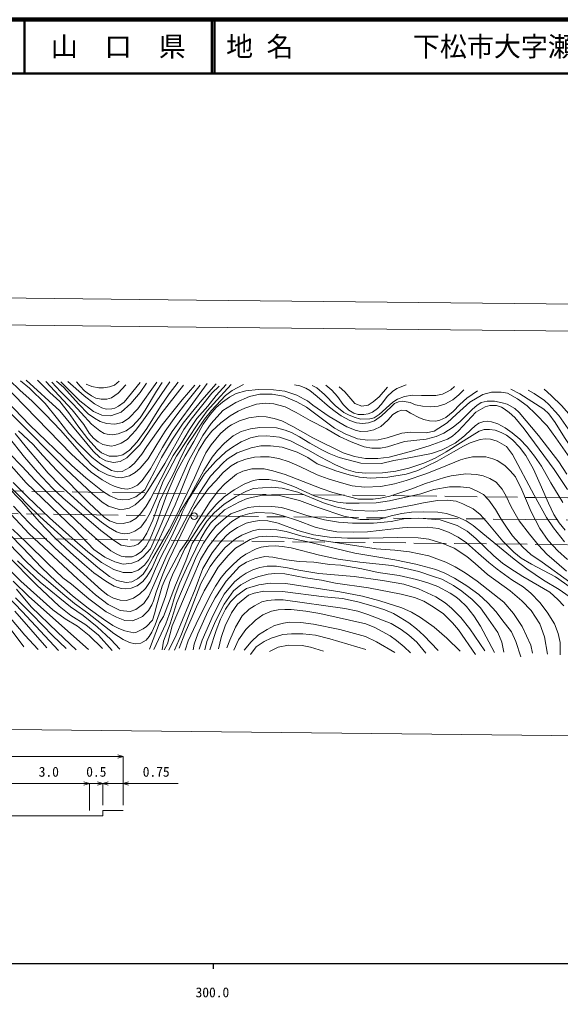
# Model space of a CAD drawing. Units: millimetres, scale not verified, with parts at other scales. Extents: x 40000 to 680000, y 20000 to 380000.
# Drawn here: x 332093 to 432361, y 198715 to 380000 of the extents above; entities that cross this region are included whole.
import ezdxf
from ezdxf.enums import TextEntityAlignment as Align

# ---------------------------------------------------------------- set-up
doc = ezdxf.new("R2010")
doc.units = ezdxf.units.MM
doc.header["$LTSCALE"] = 1000
doc.linetypes.add('CHAIN', pattern=[18.5, 12, -1.5, 3.5, -1.5])
doc.linetypes.add('DASHED', pattern=[7.5, 6, -1.5])
for name, color, linetype, lineweight in [('M-BGD', 7, 'Continuous', 13), ('M-BMK', 2, 'CHAIN', 13), ('M-BMK-SRVR', 3, 'Continuous', 13), ('M-STR-HTXT', 7, 'Continuous', 13), ('M-TTL', 2, 'Continuous', 140), ('M-TTL-BAND', 7, 'Continuous', 25), ('M-TTL-LINE', 7, 'Continuous', 50)]:
    doc.layers.add(name, color=color, linetype=linetype, lineweight=lineweight)
doc.layers.add('M-TTL-TXT', color=7, linetype='Continuous')
doc.styles.add('ＭＳ ゴシック', font='')
doc.styles.get('ＭＳ ゴシック').set_extended_font_data('MS Gothic')

msp = doc.modelspace()

# ---------------------------------------------------------------- linework, layer by layer
at = {"layer": 'M-BGD'}
for points in [[(323886, 313243), (326135, 310565), (328296, 308768), (330675, 306812), (340727, 296645), (345586, 292052), (347430, 290551), (348556, 289798), (350530, 289150), (351456, 289207), (352391, 289426), (353501, 290057), (355018, 291391), (355857, 292631), (359002, 297689), (362562, 303973), (363910, 305939), (367749, 310750), (369081, 312033)], [(325637, 313133), (328326, 310666), (333932, 304872), (341771, 297314), (344359, 295055), (347460, 292572), (348806, 291702), (350267, 291088), (351237, 290941), (352370, 291003), (353645, 291508), (355291, 292819), (356146, 294334), (357140, 296359), (358378, 298815), (360437, 302236), (362442, 305163), (363935, 307038), (365868, 309450), (368548, 312459)], [(328197, 313242), (330991, 310481), (341727, 299433), (345348, 296067), (347380, 294695), (348801, 293895), (349608, 293523), (351017, 293061), (352125, 292972), (352951, 293178), (353942, 293707), (354804, 294575), (356340, 296718), (358585, 300655), (360410, 303630), (362147, 306089), (363732, 308207), (366884, 312559)], [(330005, 302704), (333021, 298896), (335420, 296110), (338208, 293143), (340146, 291345), (347146, 285257), (349708, 283354), (350949, 282581), (352428, 282328), (353365, 282452), (354098, 282762), (354984, 283657), (355702, 284798), (356821, 287166), (358054, 290628), (359380, 293499), (360610, 295764), (362200, 299163), (363250, 301248), (364506, 303114), (366352, 305923), (367649, 307518), (370274, 310336), (371499, 311255), (373632, 312349)], [(330234, 313145), (332165, 311282), (334424, 309231), (336865, 306829), (339741, 303836), (343546, 299428), (345442, 297463), (346819, 296403), (348394, 295590), (349908, 295150), (351012, 295047), (352460, 295434), (353513, 296034), (354450, 296822), (355904, 298586), (357515, 301207), (359111, 303704), (361065, 306504), (362844, 308844), (365582, 312247)], [(331285, 303275), (333368, 300643), (335779, 297842), (337410, 295894), (339637, 293613), (342144, 291306), (345703, 288102), (347282, 286801), (348582, 285907), (350051, 285042), (350798, 284775), (351565, 284652), (352531, 284761), (353456, 285158), (354555, 285920), (355576, 287228), (356324, 288549), (357465, 291239), (358713, 294413), (359820, 296458), (361193, 299066), (365278, 305267), (366858, 307446), (368016, 308766), (371334, 312358)], [(331915, 303749), (334642, 301197), (336429, 299162), (339000, 296415), (344930, 290398), (347768, 287734), (348771, 287097), (349982, 286664), (351302, 286562), (352572, 286855), (353628, 287474), (354535, 288341), (355562, 289804), (356336, 291159), (357135, 292579), (358267, 294821), (359443, 297061), (360540, 299166), (361988, 301279), (363625, 304010), (364951, 306041), (366971, 308342), (368523, 310295), (370381, 312357)], [(332250, 313024), (333927, 311689), (336824, 308803), (339143, 306003), (341225, 303277), (342935, 301419), (345527, 298826), (347182, 297588), (349110, 296385), (350239, 296158), (351087, 296233), (352465, 296931), (353416, 297759), (354747, 299411), (355661, 300870), (358541, 304857), (362255, 309522), (364577, 312196)], [(333342, 313158), (339586, 307449), (345719, 299976), (347004, 298834), (348117, 298203), (349477, 297873), (350714, 298051), (351964, 298752), (354360, 301131), (356132, 303699), (358280, 306875), (362515, 312243)], [(335395, 313158), (337720, 310834), (339566, 309197), (341162, 307167), (342884, 304685), (344730, 302249), (346468, 300356), (347258, 299666), (348709, 299038), (350206, 299038), (351245, 299317), (352494, 300185), (353894, 301721), (355670, 304190), (358237, 308245), (359821, 310601), (361509, 312768)], [(336991, 312896), (341828, 307653), (343981, 304935), (345014, 303349), (345777, 302426), (346644, 301727), (347547, 301223), (349050, 300929), (349749, 301006), (350919, 301454), (352051, 302167), (353668, 303853), (355060, 305818), (356643, 307984), (359959, 312812)], [(338083, 312788), (339703, 311048), (342009, 308712), (343523, 307062), (345455, 304980), (346945, 303775), (347798, 303279), (348354, 303148), (349309, 303002), (350403, 303187), (351864, 303775), (353011, 304641), (354423, 306190), (355353, 307569), (357457, 311082), (358553, 312715)], [(338934, 312934), (340302, 311800), (343039, 308761), (344822, 306916), (345971, 306080), (347022, 305480), (348212, 305087), (349754, 304972), (351191, 305316), (352372, 306120), (354022, 307851), (357529, 312752)], [(339769, 312862), (343237, 309291), (345823, 307324), (347343, 306646), (349004, 306564), (350959, 307242), (352713, 308820), (354456, 310843), (355614, 312573)], [(341073, 312914), (344083, 310254), (345991, 308784), (347351, 308045), (348130, 307801), (349185, 307814), (349726, 307966), (350436, 308316), (351485, 309061), (354451, 312695)], [(342675, 312814), (343344, 312008), (344145, 311186), (344623, 310799), (345456, 310234), (346247, 309820), (347233, 309604), (348254, 309645), (349109, 309897), (350348, 310725), (351806, 312290)], [(344434, 312407), (345494, 311998), (346780, 311703), (347673, 311726), (348770, 311892), (349724, 312218), (350533, 312959)], [(383039, 312264), (384034, 312077), (385167, 311661), (385884, 311229), (387294, 310113), (389563, 308123), (390590, 307316), (391738, 306525), (393295, 305654), (394546, 305244), (395644, 305141), (396760, 305238), (397886, 305621), (399177, 306534), (400976, 308233), (401611, 308838), (402363, 309160), (403003, 309268), (404530, 309008), (405514, 308561), (406759, 308307), (408364, 308205), (409666, 308312), (410955, 308702), (412389, 309525), (413546, 310437), (414450, 311340)], [(386367, 312161), (387226, 311754), (388630, 310495), (390605, 308451), (392190, 307184), (393045, 306696), (394110, 306264), (395276, 305938), (397052, 305950), (397841, 306163), (398751, 306753), (401303, 309043), (402181, 309623), (403436, 310106), (404871, 310376), (406596, 310288), (409268, 310307), (410521, 310570), (411217, 310896), (412042, 311354), (412745, 312000)], [(388876, 312196), (389965, 311301), (391006, 310122), (392075, 308637), (393129, 307575), (394047, 307039), (394881, 306789), (395895, 306761), (396743, 306886), (397551, 307214), (398455, 307887), (399219, 308672), (400269, 310125), (401230, 311057), (402015, 311585), (403738, 312279)], [(391352, 311937), (392376, 310962), (394221, 308813), (395525, 308352), (396692, 308538), (397668, 309101), (398746, 310069), (400323, 311861)], [(328750, 299295), (333296, 294121), (342424, 285395), (345873, 281747), (347885, 280347), (349725, 279478), (351298, 279059), (352935, 279239), (354064, 279634), (355035, 280402), (356366, 281903), (357810, 285097), (360844, 292179), (363480, 298251), (366050, 302864), (367613, 305118), (369778, 307497), (372165, 309031), (374708, 310095), (376624, 310535), (378938, 310578), (381000, 310194), (383512, 309144), (385258, 308165), (390496, 304234), (392465, 303179), (394750, 302257), (396667, 302044), (398561, 302057), (400221, 302455), (402961, 303334), (404580, 303505), (407439, 303412), (408974, 303717), (411387, 305236), (413079, 306870), (415576, 309057), (417988, 310520), (419566, 310912), (421400, 310932), (422525, 310713), (424407, 309669), (426183, 308373), (427746, 306911), (429879, 304658), (431511, 302479), (434985, 297521)], [(330161, 299629), (332578, 297138), (334896, 294596), (338470, 291062), (343888, 285888), (347076, 283057), (349036, 281513), (350000, 280924), (350937, 280521), (351659, 280424), (352972, 280417), (353728, 280687), (354700, 281360), (355569, 282362), (356311, 283714), (357474, 286586), (359186, 291482), (359833, 293031), (361202, 296180), (362774, 299072), (364376, 301795), (366145, 304970), (367423, 306780), (368513, 308061), (369692, 309095), (371018, 310025), (372271, 310666), (374018, 311152), (376349, 311424), (379195, 311327), (381240, 311087), (383465, 310388), (384856, 309618), (385469, 309312), (386487, 308528), (389490, 306440), (392775, 304509), (394516, 303788), (395333, 303654), (396667, 303704), (397795, 303938), (399046, 304530), (400390, 305749), (401307, 306801), (402208, 307334), (402975, 307579), (403754, 307520), (404549, 307059), (406211, 306140), (407008, 305830), (408066, 305579), (409290, 305544), (410021, 305748), (411145, 306246), (412449, 307316), (413741, 308665), (415003, 309814), (416997, 311186)], [(423154, 311457), (424839, 310630), (429263, 307798), (430221, 306913), (431370, 305271), (433100, 302509), (435046, 299670), (437980, 295159), (440873, 290014), (442804, 287152), (444299, 285235), (445236, 284086), (447730, 281622), (450293, 279419), (453695, 276576), (455433, 275022), (456838, 273687), (458731, 271552), (460032, 269621), (460954, 268081), (461476, 267000), (462036, 265142), (462294, 263116), (462272, 261740)], [(426361, 311324), (427500, 310691), (429377, 309356), (430185, 308622), (431337, 307390), (432036, 306582), (433778, 304149)], [(429332, 311503), (430616, 310327), (432610, 308361), (433868, 306941), (434427, 306219), (435434, 304822), (436577, 303050), (437459, 301404), (439679, 297796), (444608, 289873), (446832, 286501), (448824, 284074), (451563, 281082), (455461, 277474), (457828, 275344), (459666, 273643), (460976, 272324), (462278, 270806), (463669, 268829), (464885, 266759), (465702, 264851), (466296, 263219), (466557, 261986)], [(330220, 293522), (332203, 291532), (333467, 290206), (335848, 287896), (341118, 283135), (346627, 278419), (348744, 276775), (350154, 276035), (351845, 275627), (352927, 275784), (353946, 276339), (354983, 277182), (355759, 278286), (356785, 280223), (359853, 285412), (361091, 287826), (364503, 295043), (365648, 297600), (366629, 299648), (367610, 301171), (369358, 303243), (370686, 304421), (371388, 304853), (372869, 305615), (374587, 306136), (376370, 306387), (377782, 306335), (379307, 306057), (380718, 305599), (382761, 304543), (386486, 302465), (392095, 299667), (394189, 299026), (396230, 298655), (398485, 298646), (400598, 298891), (404583, 299897), (408012, 301003), (411427, 302226), (412372, 302794), (413493, 303735), (416670, 307193), (418421, 308206), (419246, 308455), (420513, 308437), (421426, 308161), (421948, 307849), (422880, 307175), (423912, 306227), (425637, 304130), (431200, 296571), (433640, 292866)], [(330894, 294204), (333577, 291514), (337665, 287636), (341818, 283878), (344758, 281348), (347283, 279376), (349597, 278060), (351314, 277478), (352903, 277515), (354059, 277916), (355225, 278862), (355973, 279851), (357576, 282884), (360937, 290024), (362029, 292736), (363700, 296918), (365257, 300086), (366554, 302209), (367715, 303689), (369408, 305222), (371109, 306542), (372620, 307394), (373847, 307985), (375992, 308673), (377654, 308894), (379237, 308746), (381307, 308221), (383385, 307148), (385972, 305692), (388979, 304117), (391418, 302706), (393545, 301694), (395982, 300773), (397394, 300513), (398992, 300550), (400306, 300801), (403427, 301793), (407480, 302208), (409304, 302725), (410716, 303310), (412474, 304426), (413777, 305489), (416062, 307792), (416839, 308459), (417661, 309011), (418787, 309267), (420130, 309245), (421584, 308975), (422497, 308705), (423891, 307905), (424721, 307137), (428273, 302891), (432042, 298008), (433543, 295702)], [(329803, 293434), (332433, 290702), (335738, 286971), (338654, 283926), (341516, 281204), (344104, 278944), (345872, 277425), (348064, 275858), (349628, 274962), (350957, 274522), (351735, 274471), (352808, 274598), (353865, 275020), (354950, 275825), (355686, 276771), (356615, 278250), (357716, 280789), (360139, 285223), (361851, 288754), (363566, 291539), (366241, 296381), (367775, 298889), (368778, 300110), (370057, 301478), (371708, 302847), (373156, 303615), (374931, 304127), (376637, 304372), (379715, 304316), (381328, 303864), (382498, 303466), (383961, 302671), (385883, 301456), (388122, 300209), (389461, 299538), (391318, 298817), (395372, 297775), (399186, 297724), (401466, 298248), (403628, 298609), (408466, 299549), (410459, 300251), (412847, 301465), (414576, 302852), (415825, 304031), (416533, 304692), (417247, 305193), (418172, 305490), (418750, 305544), (419591, 305416), (420735, 305025), (422125, 304308), (423437, 303407), (424813, 302190), (426179, 300786), (427536, 299064), (428831, 297177), (430597, 294140), (432807, 290440)], [(331000, 289811), (333749, 286835), (338680, 282028), (347264, 274222), (348440, 273318), (349495, 272729), (350733, 272344), (351929, 272321), (353232, 272765), (354396, 273521), (355460, 274498), (356297, 275851), (357317, 278175), (358385, 280557), (360150, 283828), (361865, 287544), (362241, 288604), (363510, 291181), (366353, 295780), (368432, 298090), (370330, 299863), (371569, 300722), (373152, 301704), (374931, 302462), (376305, 302773), (377932, 302829), (380277, 302588), (382317, 301882), (385513, 300262), (387837, 298961), (390639, 297429), (392655, 296600), (394348, 296103), (396214, 295917), (399394, 295979), (401835, 296288), (404246, 296809), (407056, 297751), (409148, 298676), (411183, 299854), (415986, 302915), (417266, 303683), (418233, 303995), (419216, 304003), (420284, 303854), (421393, 303472), (422383, 302958), (423459, 302092), (424787, 300734), (425956, 299183), (427346, 296661), (428611, 293890), (430145, 290370), (431123, 288230), (432155, 286682), (433254, 285362)], [(327070, 291881), (333873, 284671), (342819, 276300), (346187, 273352), (348524, 271576), (350764, 270420), (352578, 270237), (353655, 270651), (355152, 271734), (356065, 273084), (359444, 280845), (365411, 292120), (367503, 295355), (369769, 297742), (370597, 298520), (372433, 299679), (375033, 300603), (376826, 301000), (378631, 300957), (380801, 300731), (383552, 299795), (385548, 298798), (387269, 297659), (390718, 296370), (393219, 295598), (395102, 295179), (397152, 294996), (400387, 295168), (403779, 295715), (405910, 296394), (409517, 298121), (412545, 299833), (414366, 300927), (415626, 301523), (417502, 302157), (418433, 302264), (419395, 302197), (420631, 301845), (422331, 300836), (423466, 299390), (427490, 291841), (429787, 287714), (431061, 285787), (433098, 283164)], [(330778, 285551), (333397, 283032), (337326, 279147), (340132, 276483), (341720, 275318), (344919, 272590), (348153, 270206), (350080, 269220), (351598, 268602), (352983, 268546), (353840, 268813), (354882, 269355), (355985, 270478), (356617, 271524), (356919, 272240), (357441, 273817), (358678, 277161), (359849, 279983), (363503, 287579), (364466, 289341), (367091, 293039), (368461, 294479), (369819, 296049), (371339, 297277), (372483, 297925), (374027, 298500), (375634, 298885), (376756, 298925), (378386, 298912), (380161, 298630), (382063, 298039), (384069, 297144), (387265, 295602), (389272, 294872), (391776, 294087), (393734, 293562), (396038, 293291), (399086, 293450), (401594, 293935), (403778, 294546), (407420, 295775), (410353, 296967), (413826, 298364), (414713, 298600), (416064, 298934), (418500, 298934), (419838, 298593), (420643, 298277), (422052, 297340), (423037, 296349), (424022, 295210), (425188, 292835), (426917, 288735), (428534, 285630), (430089, 283413), (431864, 281520), (433649, 279873)], [(327710, 287109), (332706, 282053), (336155, 278436), (338877, 275820), (341886, 273188), (344793, 270907), (347639, 268819), (349379, 267689), (350504, 267093), (351605, 266670), (353255, 266283), (353790, 266439), (354995, 267019), (355598, 267492), (356736, 268654), (357117, 269836), (357549, 271498), (358503, 274964), (359070, 276254), (361818, 281411), (363204, 283425), (364936, 286690), (366384, 289011), (367422, 290677), (368965, 292674), (370149, 293954), (372293, 295712), (373466, 296250), (375142, 296727), (377438, 296683), (379020, 296351), (381343, 295645), (383580, 294821), (388000, 293057), (390193, 292344), (394937, 291116), (397672, 291065), (399013, 291270), (400726, 291638), (404832, 293005), (407326, 293977), (410872, 295118), (412125, 295405), (414832, 295782), (416820, 295646), (418011, 295383), (419301, 294934), (420445, 294213), (421586, 292918), (422323, 291656), (423252, 289691), (424732, 287096), (426600, 284573), (428276, 282539), (429857, 280913), (433509, 277747)], [(325390, 287718), (333307, 279542), (335556, 277435), (337887, 275466), (340145, 273518), (342300, 271760), (344681, 270044), (349575, 266209), (351301, 265055), (352484, 264499), (353542, 264252), (354555, 264383), (355546, 264963), (356118, 265620), (356591, 266417), (357225, 267769), (359118, 273023), (359978, 275802), (360462, 277068), (361429, 279087), (362760, 281947), (364102, 284042), (365454, 286124), (367053, 288350), (368529, 290070), (370052, 291516), (371870, 292815), (373723, 293856), (375411, 294536), (376473, 294742), (378279, 294749), (380321, 294388), (382912, 293456), (386711, 291729), (388754, 291063), (391050, 290544), (392647, 290346), (395049, 290338), (398189, 290409), (400652, 290748), (406465, 292101), (408914, 292907), (411784, 293402), (413834, 293402), (415548, 293186), (417027, 292536), (418103, 291923), (419071, 290889), (420310, 289170), (421392, 287379), (422339, 285923), (423502, 284265), (425383, 282188), (426860, 280840), (428970, 279384), (434117, 275712)], [(356190, 263278), (358029, 268135), (358753, 269361), (361015, 275157), (362921, 279646), (364078, 282890), (366805, 287001), (368185, 288557), (370040, 290173), (372269, 291578), (374136, 292594), (375473, 293068), (378814, 293338), (380758, 293104), (383680, 292358), (388418, 290386), (390727, 289640), (392962, 289158), (394360, 288997), (397794, 288880), (399900, 289048), (404916, 289945), (406968, 290425), (409551, 290821), (411431, 290880), (413005, 290717), (414291, 290247), (416177, 289270), (417475, 288219), (418602, 287000), (421665, 283271), (423705, 281283), (425108, 280180), (427023, 279041), (431469, 276702), (434187, 274780)], [(356973, 263237), (359229, 267957), (360160, 270556), (360924, 273319), (361811, 275573), (363064, 278280), (363837, 279962), (365726, 283816), (366567, 285299), (367488, 286669), (370081, 289136), (372846, 290578), (374291, 291203), (377109, 291859), (380026, 291827), (381763, 291403), (384012, 290825), (387420, 289519), (392211, 287944), (395260, 287330), (396847, 287317), (398857, 287407), (401003, 287971), (402933, 288411), (404756, 288681), (406921, 288744), (409606, 288672), (411224, 288428), (413342, 287746), (414906, 287063), (416172, 286202), (417950, 284738), (423754, 279995), (426147, 278155), (429200, 276049), (432098, 274314), (433970, 273032)], [(358543, 263178), (358775, 264766), (360000, 267968), (361258, 271928), (364879, 280523), (366194, 282955), (367342, 284686), (368495, 286104), (370244, 287607), (371262, 288379), (374481, 289521), (376588, 289803), (378872, 289699), (380645, 289522), (382726, 288944), (385376, 288061), (388598, 287252), (391230, 286801), (393818, 286642), (397692, 286634), (400975, 286961), (403312, 287412), (406083, 287542), (410036, 287271), (412106, 286586), (413199, 286191), (415073, 285143), (416673, 283826), (420020, 280569), (421650, 279240), (422951, 278286), (425377, 276735), (430369, 273817), (431865, 272500), (432978, 271339)], [(358914, 263131), (359546, 264273), (360390, 267610), (362680, 273008), (364216, 276541), (365643, 279880), (367048, 282261), (368768, 284455), (370174, 285862), (371416, 286968), (373060, 287940), (374769, 288422), (376108, 288617), (378999, 288473), (380931, 288010), (383592, 287117), (386918, 285910), (388923, 285378), (390904, 285055), (393941, 284961), (396579, 285023), (403057, 285763), (404060, 285866), (407665, 285903), (409753, 285668), (411611, 284987), (413388, 284045), (414948, 282990), (417149, 280987), (419064, 279362), (420602, 278095), (423352, 276150), (425445, 274828), (426873, 273687), (428513, 271949), (429916, 270142), (431269, 267950), (431966, 266164), (432327, 264487), (432327, 262242)], [(359755, 263120), (361124, 265857), (364643, 274389), (366090, 278238), (367771, 281163), (369258, 283033), (370316, 284238), (371071, 284921), (372484, 285866), (374120, 286656), (375370, 286971), (376649, 287124), (378141, 287088), (380058, 286620), (383687, 285263), (386580, 284500), (389538, 284053), (392889, 283832), (396879, 283832), (402105, 283990), (405969, 283940), (407948, 283662), (410555, 282892), (412672, 281998), (415029, 280458), (416582, 279190), (418819, 277144), (423022, 274101), (425212, 272230), (426936, 270457), (428522, 267960), (429399, 265589), (429976, 262334)], [(360823, 263122), (362087, 266045), (365709, 275429), (367448, 278600), (368606, 280227), (370215, 282099), (372127, 283705), (373282, 284443), (375251, 285217), (376647, 285508), (378609, 285493), (379789, 285379), (381504, 285078), (384246, 284271), (387843, 283499), (398190, 281864), (401637, 281658), (404375, 281330), (407951, 280588), (411113, 279411), (412849, 278553), (414690, 277406), (416935, 275911), (421885, 271988), (423663, 269889), (425263, 267488), (426855, 264032), (427191, 262524)], [(361665, 263458), (362716, 266157), (363920, 268827), (364869, 271157), (366337, 274065), (368921, 278466), (370795, 280652), (372150, 282032), (374848, 283603), (376378, 284110), (377859, 284231), (379985, 284081), (382825, 283730), (385268, 283258), (394233, 281098), (401666, 279831), (405562, 279039), (409244, 278020), (410915, 277357), (412701, 276435), (414994, 275006), (417259, 273393), (418913, 271866), (420457, 270230), (421499, 268780), (423292, 266480), (424070, 264711), (425009, 261854)], [(362779, 263104), (363330, 264795), (364836, 267974), (367384, 273131), (368415, 274951), (369489, 276550), (370470, 277763), (371723, 279028), (373054, 280215), (374057, 280916), (375945, 281868), (376876, 282208), (378217, 282397), (379559, 282414), (380745, 282331), (382427, 282047), (387722, 280705), (391139, 279959), (395201, 279403), (401125, 278773), (403673, 278264), (406115, 277702), (408841, 276764), (410353, 276243), (412510, 275099), (414058, 274052), (415988, 272457), (417518, 270926), (419055, 268866), (420772, 266339), (421507, 264590), (421895, 262727)], [(329894, 280594), (335142, 275270), (339433, 271264), (341589, 269533), (344379, 267817), (346731, 265885), (349275, 263021)], [(331708, 279680), (335927, 275677), (341558, 271134), (343871, 269503), (346507, 267392), (349018, 265066), (350663, 263288)], [(364294, 263182), (364469, 264191), (365149, 266094), (366979, 270263), (368344, 272821), (369504, 274565), (370390, 275881), (372881, 278595), (374136, 279389), (375729, 280051), (377560, 280468), (379046, 280361), (381559, 279827), (383905, 279538), (386675, 279378), (389631, 278982), (391641, 278854), (395557, 278192), (398587, 277517), (402439, 276949), (405693, 276200), (407800, 275587), (409647, 274881), (411890, 273651), (412948, 272987), (413632, 272433), (414972, 271199), (416312, 269434), (417516, 267539), (420155, 262685)], [(329634, 278636), (332354, 275859), (338237, 270548), (340555, 268878), (342822, 267516), (345008, 265798), (347466, 263382)], [(365408, 263283), (365945, 264937), (368007, 269591), (369308, 272108), (370050, 273498), (370586, 274167), (372031, 275823), (373161, 276772), (374092, 277380), (375354, 278004), (376652, 278422), (377993, 278649), (379733, 278642), (381774, 278348), (383849, 277937), (387598, 277336), (394126, 276757), (399345, 276023), (403326, 275310), (406037, 274472), (409265, 272959), (411002, 271857), (412145, 270890), (413914, 269141), (415535, 267063), (418328, 262981)], [(330911, 275909), (333787, 273048), (344866, 263214)], [(366445, 263182), (366819, 264676), (368396, 268456), (370028, 271646), (371735, 274070), (373130, 275193), (375000, 276255), (376433, 276767), (378171, 277186), (379408, 277308), (381261, 277257), (385096, 276500), (388040, 276071), (390652, 275498), (396761, 274661), (402831, 273501), (405297, 272888), (407027, 272169), (408776, 271109), (410706, 269824), (412376, 268140), (413460, 266891), (416603, 262319)], [(325031, 275307), (333073, 265903), (335570, 263211)], [(328591, 274382), (332561, 270277), (339298, 263046)], [(331504, 274404), (334240, 271125), (339098, 266425), (342559, 263187)], [(367338, 263128), (368566, 266713), (369315, 268869), (370245, 270723), (371191, 272073), (372381, 273218), (374172, 274552), (376421, 275225), (378569, 275530), (381431, 275441), (391455, 273939), (395690, 273124), (398874, 272224), (402984, 270913), (404740, 270120), (406416, 269120), (408922, 267328), (411284, 265349), (413799, 262915)], [(368943, 263317), (369492, 265457), (370225, 267603), (371366, 270025), (372479, 271639), (374543, 273321), (375564, 273642), (377393, 274030), (380855, 273963), (388575, 272957), (391988, 272657), (394782, 272054), (397659, 271271), (399787, 270543), (401383, 269915), (402676, 269176), (404275, 268141), (405705, 267047), (407056, 265818), (409672, 263033)], [(331346, 272776), (334439, 269713), (338251, 265771), (340707, 263428)], [(370533, 263548), (371057, 264966), (372138, 267350), (373384, 269463), (374634, 270716), (375621, 271337), (376991, 272025), (378077, 272314), (379421, 272428), (380955, 272405), (392412, 270832), (394783, 270315), (396659, 269730), (400952, 268019), (402838, 266918), (404235, 265863), (405756, 264570), (407435, 262521)], [(331206, 270308), (337122, 263498)], [(371829, 263125), (372664, 265009), (374010, 266919), (375824, 268633), (377163, 269663), (378785, 270299), (380030, 270557), (381255, 270623), (382470, 270631), (385178, 270319), (387777, 269921), (396286, 267999), (397960, 267291), (400792, 265730), (401995, 264905), (403406, 263727), (404566, 262594)], [(328457, 269600), (332905, 263725)], [(373709, 263089), (375022, 264641), (376412, 265910), (378003, 266936), (379356, 267646), (381051, 268098), (382171, 268255), (384237, 268214), (386611, 267892), (391446, 266896), (396233, 265607), (398290, 264664), (401683, 262673)], [(374887, 262306), (375965, 263709), (377444, 264702), (378717, 265298), (380916, 265982), (382513, 266128), (384576, 266115), (386979, 265852), (389590, 265186), (396285, 263242)], [(378449, 262854), (380057, 263672), (381930, 264019), (384458, 263984), (386020, 263645), (388413, 262940)], [(351284, 233385), (347534, 233385), (347534, 232385), (312534, 232385), (312534, 233385), (303784, 233385)]]:
    msp.add_lwpolyline(points, dxfattribs=at)
at = {"layer": 'M-BGD', "linetype": 'DASHED'}
for points in [[(64521, 295924), (134312, 294901), (164880, 294494), (191783, 294206), (217366, 293881), (233518, 293535), (241852, 293602), (269810, 293370), (292726, 293046), (300567, 292753), (311844, 292812), (378841, 291946), (403431, 291719), (427735, 291393), (485049, 290772), (528945, 290241), (559283, 289995)], [(563369, 281386), (478666, 282125), (352156, 283550), (320323, 283919), (296266, 284198), (279804, 284386), (249359, 284642), (214015, 285129), (162040, 285698), (123609, 286126), (103698, 286353), (86363, 286477), (64765, 286740)]]:
    msp.add_lwpolyline(points, dxfattribs=at)
at = {"layer": 'M-BMK'}
msp.add_lwpolyline([(64644, 291293), (264362, 289131), (364411, 287985), (464620, 286920), (565013, 285820)], dxfattribs=at)
at = {"layer": 'M-BMK-SRVR'}
msp.add_circle((364467, 287935), 600, dxfattribs=at)
at = {"layer": 'M-STR-HTXT'}
for p, q in [((303784, 243375), (351284, 243375)), ((351284, 243375), (350284, 243675)), ((351284, 243375), (350284, 243075)), ((351284, 234385), (351284, 243385)), ((330034, 238385), (345034, 238385)), ((345034, 238385), (343034, 238385)), ((345034, 238385), (344034, 238685)), ((345034, 238385), (344034, 238685)), ((345034, 238385), (344034, 238085)), ((345034, 238385), (344034, 238085)), ((345034, 233385), (345034, 238395)), ((345034, 238385), (347534, 238385)), ((347534, 238385), (345534, 238385)), ((347534, 238385), (346534, 238685)), ((347534, 238385), (346534, 238085)), ((347534, 238385), (348534, 238685)), ((347534, 234385), (347534, 238395)), ((347534, 238385), (349534, 238385)), ((347534, 238385), (348534, 238085)), ((351284, 238385), (347534, 238385)), ((351284, 238385), (352284, 238685)), ((351284, 238385), (361489, 238385)), ((351284, 238385), (352284, 238085))]:
    msp.add_line(p, q, dxfattribs=at)
for points in [[(63579, 331307), (264795, 329129), (364869, 327983), (465046, 326917), (564264, 325831)], [(63712, 326305), (264741, 324129), (364812, 322983), (464992, 321918), (562438, 320850)], [(65709, 251279), (263929, 249133), (363953, 247988), (464195, 246922), (565762, 245809)]]:
    msp.add_lwpolyline(points, dxfattribs=at)
at = {"layer": 'M-TTL'}
msp.add_line((680000, 380000), (40000, 380000), dxfattribs=at)
at = {"layer": 'M-TTL-BAND'}
for p, q in [((40000, 205000), (579000, 205000)), ((368000, 205000), (368000, 204000))]:
    msp.add_line(p, q, dxfattribs=at)
at = {"layer": 'M-TTL-LINE'}
for p, q in [((333000, 380000), (333000, 370000)), ((367750, 380000), (367750, 370000)), ((368250, 380000), (368250, 370000)), ((40000, 370000), (680000, 370000))]:
    msp.add_line(p, q, dxfattribs=at)

# ---------------------------------------------------------------- texts
at = {"layer": 'M-STR-HTXT', "style": 'ＭＳ ゴシック'}
for s, p in [('3.0', (337518, 240549)), ('0.5', (346320, 240549)), ('0.75', (357419, 240549))]:
    msp.add_text(s, height=1833, dxfattribs=at).set_placement(p, align=Align.MIDDLE_CENTER)
at = {"layer": 'M-TTL-BAND', "style": 'ＭＳ ゴシック'}
msp.add_text('300.0', height=1833, dxfattribs=at).set_placement((367844, 198195), align=Align.BOTTOM_CENTER)
at = {"layer": 'M-TTL-TXT', "style": 'ＭＳ ゴシック'}
msp.add_text('山\u3000口\u3000県', height=3666, dxfattribs=at).set_placement((350375, 375000), align=Align.MIDDLE_CENTER)
for s, p in [('地 名', (370380, 375000)), ('下松市大字瀬戸', (405024, 375000))]:
    msp.add_text(s, height=3666, dxfattribs=at).set_placement(p, align=Align.MIDDLE_LEFT)

doc.saveas('drawing.dxf')
